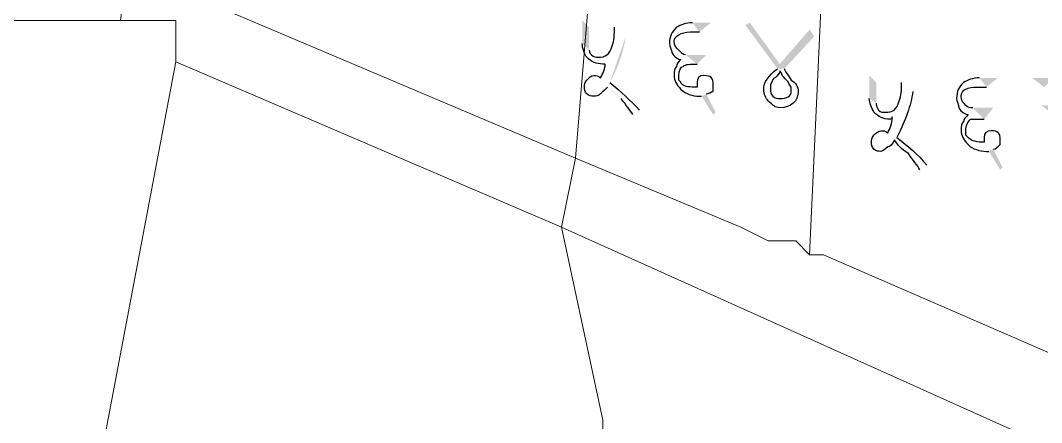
# Model space of a CAD drawing. Header units: metres. Extents: x 345912 to 349030, y 3061206 to 3061792.
# Drawn here: x 346094.63 to 346117.22, y 3061293.7 to 3061302.59 of the extents above; entities that cross this region are included whole.
import ezdxf

# ---------------------------------------------------------------- set-up
doc = ezdxf.new("R2010")
doc.units = ezdxf.units.M
doc.header["$MEASUREMENT"] = 0
doc.layers.add('PDF5_Geometry', color=7, linetype='Continuous')
doc.layers.add('PDF5_Solid Fills', color=7, linetype='Continuous')

msp = doc.modelspace()

# ---------------------------------------------------------------- hatches: boundary and pattern name
at = {"layer": 'PDF5_Solid Fills', "transparency": 33554559}
h = msp.add_hatch(color=256, dxfattribs=at)
h.paths.add_polyline_path([(346107.77014, 3061302.43963), (346108.02414, 3061302.23643)], flags=0)
h.paths.add_polyline_path([(346107.66854, 3061301.22043, 0.08894398), (346108.02414, 3061302.23643)], flags=0)
h.paths.add_polyline_path([(346108.32894, 3061300.61083), (346108.17654, 3061300.50923)], flags=0)
h.paths.add_polyline_path([(346107.61774, 3061301.11883, 0.05142114), (346107.92254, 3061300.86483)], flags=0)
h.paths.add_polyline_path([(346107.05894, 3061302.08403), (346107.05894, 3061302.59203), (346107.21134, 3061302.43963), (346107.21134, 3061301.93163)], flags=0)
h.paths.add_polyline_path([(346109.64974, 3061302.33803), (346109.90374, 3061302.54123), (346109.49734, 3061302.54123)], flags=0)
h.paths.add_polyline_path([(346109.70054, 3061300.91563), (346109.95454, 3061300.50923), (346110.00534, 3061300.56003), (346109.80214, 3061300.96643)], flags=0)
h.paths.add_polyline_path([(346109.59894, 3061301.62683), (346109.80214, 3061301.83003), (346109.34494, 3061301.83003)], flags=0)
h.paths.add_polyline_path([(346111.37694, 3061301.52523), (346110.66574, 3061302.49043), (346110.76734, 3061302.54123), (346111.42774, 3061301.62683), (346112.08814, 3061302.38883), (346112.18974, 3061302.23643), (346111.52934, 3061301.52523)], flags=0)
h = msp.add_hatch(color=256, dxfattribs=at)
h.paths.add_polyline_path([(346114.12014, 3061301.22044), (346114.37414, 3061301.01724)], flags=0)
h.paths.add_polyline_path([(346114.67894, 3061299.39164), (346114.52654, 3061299.29004)], flags=0)
h.paths.add_polyline_path([(346113.40894, 3061300.86484), (346113.40894, 3061301.37284), (346113.56134, 3061301.22044), (346113.56134, 3061300.76324)], flags=0)
h.paths.add_polyline_path([(346115.99974, 3061301.11884), (346116.25374, 3061301.32204), (346115.84734, 3061301.32204)], flags=0)
h.paths.add_polyline_path([(346116.05054, 3061299.69644), (346116.30454, 3061299.29004), (346116.35534, 3061299.34084), (346116.15214, 3061299.74724)], flags=0)
h.paths.add_polyline_path([(346115.94894, 3061300.40764), (346116.15214, 3061300.66164), (346115.69494, 3061300.66164)], flags=0)
h.paths.add_polyline_path([(346117.26974, 3061301.11884), (346117.01574, 3061301.32204), (346117.52374, 3061301.32204)], flags=0)
h.paths.add_polyline_path([(346117.87934, 3061299.79804), (346118.18414, 3061299.34084), (346118.08254, 3061299.29004), (346117.77774, 3061299.74724)], flags=0)
h.paths.add_polyline_path([(346117.47294, 3061300.50924), (346117.21894, 3061300.71244), (346117.72694, 3061300.71244)], flags=0)

# ---------------------------------------------------------------- linework, layer by layer
at = {"layer": 'PDF5_Geometry', "lineweight": 9}
for points in [[(346107.51613, 3061305.03044), (346107.21134, 3061303.20164), (346106.90653, 3061299.54403), (346098.98175, 3061302.89683), (346099.59134, 3061310.82164), (346100.81053, 3061312.04085), (346101.42014, 3061312.34564), (346104.16333, 3061313.26004), (346106.90653, 3061313.56485), (346106.90653, 3061307.46884)], [(346107.51613, 3061305.03044), (346107.21134, 3061303.20164), (346106.90653, 3061299.54403), (346098.98175, 3061302.89683), (346099.59134, 3061310.82164), (346100.81053, 3061312.04085), (346101.42014, 3061312.34564), (346104.16333, 3061313.26004), (346106.90653, 3061313.56485), (346106.90653, 3061307.46884)], [(346106.90653, 3061299.54403), (346106.60175, 3061298.02004), (346098.06734, 3061301.67764), (346098.06734, 3061302.59205), (346096.84814, 3061302.59205), (346097.45773, 3061307.46884), (346099.59134, 3061310.82164), (346098.98175, 3061302.89683)], [(346106.90653, 3061299.54403), (346106.60175, 3061298.02004), (346098.06734, 3061301.67764), (346098.06734, 3061302.59205), (346096.84814, 3061302.59205), (346097.45773, 3061307.46884), (346099.59134, 3061310.82164), (346098.98175, 3061302.89683)], [(346112.39294, 3061304.11604), (346112.08814, 3061297.41044), (346111.78333, 3061297.71523), (346111.17373, 3061297.71523), (346110.56414, 3061298.02004), (346106.90653, 3061299.54403), (346107.21134, 3061303.20164), (346107.51613, 3061305.03044), (346110.86895, 3061304.42085), (346111.47854, 3061304.42085), (346112.08814, 3061304.11604)], [(346112.39294, 3061304.11604), (346112.08814, 3061297.41044), (346111.78333, 3061297.71523), (346111.17373, 3061297.71523), (346110.56414, 3061298.02004), (346106.90653, 3061299.54403), (346107.21134, 3061303.20164), (346107.51613, 3061305.03044), (346110.86895, 3061304.42085), (346111.47854, 3061304.42085), (346112.08814, 3061304.11604)], [(346094.10493, 3061302.59205), (346096.84814, 3061302.59205), (346098.06734, 3061302.59205), (346098.06734, 3061301.67764), (346095.93373, 3061290.40004), (346095.01933, 3061286.43764), (346087.39933, 3061286.13284), (346085.87534, 3061285.82803), (346080.69373, 3061285.52324), (346076.12175, 3061286.13284), (346077.64574, 3061293.44803), (346080.08414, 3061298.93444), (346084.04653, 3061304.72564)], [(346094.10493, 3061302.59205), (346096.84814, 3061302.59205), (346098.06734, 3061302.59205), (346098.06734, 3061301.67764), (346095.93373, 3061290.40004), (346095.01933, 3061286.43764), (346087.39933, 3061286.13284), (346085.87534, 3061285.82803), (346080.69373, 3061285.52324), (346076.12175, 3061286.13284), (346077.64574, 3061293.44803), (346080.08414, 3061298.93444), (346084.04653, 3061304.72564)], [(346120.01294, 3061302.89683), (346119.40333, 3061294.36243), (346112.39294, 3061297.41044), (346112.08814, 3061297.41044), (346112.39294, 3061304.11604), (346112.69773, 3061304.11604), (346118.79373, 3061303.20164)], [(346120.01294, 3061302.89683), (346119.40333, 3061294.36243), (346112.39294, 3061297.41044), (346112.08814, 3061297.41044), (346112.39294, 3061304.11604), (346112.69773, 3061304.11604), (346118.79373, 3061303.20164)], [(346106.60175, 3061298.02004), (346107.51613, 3061293.75284), (346107.51613, 3061293.44803), (346106.29694, 3061284.30403), (346102.33455, 3061285.21844), (346095.01933, 3061286.43764), (346095.93373, 3061290.40004), (346098.06734, 3061301.67764)], [(346106.60175, 3061298.02004), (346107.51613, 3061293.75284), (346107.51613, 3061293.44803), (346106.29694, 3061284.30403), (346102.33455, 3061285.21844), (346095.01933, 3061286.43764), (346095.93373, 3061290.40004), (346098.06734, 3061301.67764)], [(346110.56414, 3061298.02004), (346111.17373, 3061297.71523), (346111.78333, 3061297.71523), (346112.08814, 3061297.41044), (346112.39294, 3061297.41044), (346119.40333, 3061294.36243), (346120.92734, 3061293.75284), (346119.70814, 3061287.65683), (346117.87933, 3061277.29365), (346116.05053, 3061278.20803), (346116.35534, 3061279.73205), (346118.79373, 3061292.53365), (346106.60175, 3061298.02004), (346106.90653, 3061299.54403)], [(346110.56414, 3061298.02004), (346111.17373, 3061297.71523), (346111.78333, 3061297.71523), (346112.08814, 3061297.41044), (346112.39294, 3061297.41044), (346119.40333, 3061294.36243), (346120.92734, 3061293.75284), (346119.70814, 3061287.65683), (346117.87933, 3061277.29365), (346116.05053, 3061278.20803), (346116.35534, 3061279.73205), (346118.79373, 3061292.53365), (346106.60175, 3061298.02004), (346106.90653, 3061299.54403)], [(346116.35534, 3061279.73205), (346113.30734, 3061281.86564), (346107.51613, 3061283.99925), (346109.34493, 3061292.83844), (346107.51613, 3061293.44803), (346107.51613, 3061293.75284), (346106.60175, 3061298.02004), (346118.79373, 3061292.53365)], [(346116.35534, 3061279.73205), (346113.30734, 3061281.86564), (346107.51613, 3061283.99925), (346109.34493, 3061292.83844), (346107.51613, 3061293.44803), (346107.51613, 3061293.75284), (346106.60175, 3061298.02004), (346118.79373, 3061292.53365)]]:
    msp.add_lwpolyline(points, close=True, dxfattribs=at)
at = {"layer": 'PDF5_Geometry', "lineweight": 25}
for points in [[(346107.71934, 3061302.03323), (346107.77014, 3061302.13483), (346107.77014, 3061302.28723), (346107.77014, 3061302.43963)], [(346109.14174, 3061302.43963), (346109.04014, 3061302.33803), (346108.98934, 3061302.23643), (346108.98934, 3061302.08403)], [(346109.09094, 3061302.13483), (346109.09094, 3061302.23643), (346109.24334, 3061302.33803), (346109.44654, 3061302.33803)], [(346109.49734, 3061302.54123), (346109.34494, 3061302.54123), (346109.24334, 3061302.49043), (346109.14174, 3061302.43963)], [(346109.44654, 3061302.33803), (346109.49734, 3061302.33803), (346109.54814, 3061302.33803), (346109.54814, 3061302.33803)], [(346109.54814, 3061302.33803), (346109.59894, 3061302.33803), (346109.64974, 3061302.33803), (346109.64974, 3061302.33803)], [(346109.19254, 3061301.93163), (346109.14174, 3061301.98243), (346109.09094, 3061302.03323), (346109.09094, 3061302.13483)], [(346107.16054, 3061301.77923), (346107.10974, 3061301.83003), (346107.05894, 3061301.98243), (346107.05894, 3061302.08403)], [(346107.21134, 3061301.93163), (346107.21134, 3061301.88083), (346107.26214, 3061301.83003), (346107.26214, 3061301.83003)], [(346107.41454, 3061301.77923), (346107.56694, 3061301.77923), (346107.66854, 3061301.83003), (346107.71934, 3061302.03323)], [(346108.98934, 3061302.08403), (346108.98934, 3061302.03323), (346109.04014, 3061301.93163), (346109.04014, 3061301.88083)], [(346109.34494, 3061301.83003), (346109.29414, 3061301.83003), (346109.24334, 3061301.88083), (346109.19254, 3061301.93163)], [(346107.51614, 3061301.62683), (346107.36374, 3061301.62683), (346107.26214, 3061301.67763), (346107.16054, 3061301.77923)], [(346107.26214, 3061301.83003), (346107.31294, 3061301.77923), (346107.36374, 3061301.77923), (346107.41454, 3061301.77923)], [(346109.04014, 3061301.88083), (346109.09094, 3061301.77923), (346109.19254, 3061301.72843), (346109.24334, 3061301.72843)], [(346109.24334, 3061301.72843), (346109.19254, 3061301.67763), (346109.14174, 3061301.62683), (346109.14174, 3061301.57603)], [(346107.46534, 3061301.32203), (346107.51614, 3061301.42363), (346107.56694, 3061301.52523), (346107.56694, 3061301.62683)], [(346107.56694, 3061301.62683), (346107.56694, 3061301.62683), (346107.51614, 3061301.62683), (346107.51614, 3061301.62683)], [(346109.14174, 3061301.57603), (346109.09094, 3061301.52523), (346109.09094, 3061301.47443), (346109.09094, 3061301.37283)], [(346109.19254, 3061301.37283), (346109.19254, 3061301.47443), (346109.24334, 3061301.57603), (346109.29414, 3061301.57603)], [(346109.29414, 3061301.57603), (346109.34494, 3061301.62683), (346109.44654, 3061301.62683), (346109.59894, 3061301.62683)], [(346111.07214, 3061301.06803), (346111.07214, 3061301.22043), (346111.17374, 3061301.37283), (346111.37694, 3061301.52523)], [(346111.42774, 3061301.47443), (346111.42774, 3061301.42363), (346111.37694, 3061301.37283), (346111.32614, 3061301.32203)], [(346111.47854, 3061301.37283), (346111.47854, 3061301.37283), (346111.47854, 3061301.42363), (346111.42774, 3061301.47443)], [(346111.52934, 3061301.52523), (346111.52934, 3061301.47443), (346111.63094, 3061301.37283), (346111.68174, 3061301.27123)], [(346107.10974, 3061301.11883), (346107.10974, 3061301.16963), (346107.10974, 3061301.22043), (346107.16054, 3061301.27123)], [(346107.16054, 3061301.27123), (346107.21134, 3061301.32203), (346107.26214, 3061301.37283), (346107.31294, 3061301.37283)], [(346107.31294, 3061301.37283), (346107.36374, 3061301.37283), (346107.41454, 3061301.37283), (346107.46534, 3061301.32203)], [(346107.66854, 3061301.22043), (346107.92254, 3061301.01723), (346108.12574, 3061300.81403), (346108.32894, 3061300.61083)], [(346109.09094, 3061301.37283), (346109.09094, 3061301.27123), (346109.14174, 3061301.16963), (346109.24334, 3061301.06803)], [(346109.19254, 3061301.27123), (346109.19254, 3061301.32203), (346109.19254, 3061301.37283), (346109.19254, 3061301.37283)], [(346109.24334, 3061301.22043), (346109.24334, 3061301.22043), (346109.24334, 3061301.22043), (346109.19254, 3061301.27123)], [(346109.54814, 3061301.11883), (346109.39574, 3061301.11883), (346109.29414, 3061301.11883), (346109.24334, 3061301.22043)], [(346109.75134, 3061301.37283), (346109.64974, 3061301.37283), (346109.59894, 3061301.32203), (346109.59894, 3061301.22043)], [(346109.59894, 3061301.22043), (346109.59894, 3061301.16963), (346109.59894, 3061301.16963), (346109.59894, 3061301.16963)], [(346109.95454, 3061301.16963), (346109.95454, 3061301.32203), (346109.90374, 3061301.37283), (346109.75134, 3061301.37283)], [(346111.32614, 3061301.32203), (346111.27534, 3061301.32203), (346111.27534, 3061301.27123), (346111.22454, 3061301.16963)], [(346111.58014, 3061301.27123), (346111.58014, 3061301.27123), (346111.52934, 3061301.32203), (346111.47854, 3061301.37283)], [(346111.68174, 3061301.11883), (346111.63094, 3061301.16963), (346111.63094, 3061301.22043), (346111.58014, 3061301.27123)], [(346111.68174, 3061301.27123), (346111.78334, 3061301.22043), (346111.83414, 3061301.11883), (346111.83414, 3061301.01723)], [(346114.06934, 3061300.81404), (346114.12014, 3061300.91564), (346114.12014, 3061301.06804), (346114.12014, 3061301.22044)], [(346115.49174, 3061301.22044), (346115.39014, 3061301.11884), (346115.33934, 3061301.01724), (346115.33934, 3061300.86484)], [(346115.84734, 3061301.32204), (346115.69494, 3061301.32204), (346115.59334, 3061301.27124), (346115.49174, 3061301.22044)], [(346107.16054, 3061300.96643), (346107.10974, 3061301.01723), (346107.10974, 3061301.06803), (346107.10974, 3061301.11883)], [(346107.61774, 3061301.11883), (346107.56694, 3061301.06803), (346107.51614, 3061301.01723), (346107.46534, 3061300.96643)], [(346109.24334, 3061301.06803), (346109.34494, 3061300.96643), (346109.49734, 3061300.91563), (346109.64974, 3061300.91563)], [(346109.59894, 3061301.11883), (346109.59894, 3061301.11883), (346109.59894, 3061301.11883), (346109.54814, 3061301.11883)], [(346109.59894, 3061301.16963), (346109.59894, 3061301.11883), (346109.59894, 3061301.11883), (346109.59894, 3061301.11883)], [(346109.80214, 3061300.96643), (346109.85294, 3061300.96643), (346109.90374, 3061301.01723), (346109.95454, 3061301.01723)], [(346109.95454, 3061301.01723), (346109.95454, 3061301.06803), (346109.95454, 3061301.11883), (346109.95454, 3061301.16963)], [(346111.17374, 3061300.81403), (346111.12294, 3061300.86483), (346111.07214, 3061300.96643), (346111.07214, 3061301.06803)], [(346111.22454, 3061301.16963), (346111.22454, 3061301.16963), (346111.22454, 3061301.11883), (346111.22454, 3061301.06803)], [(346111.22454, 3061301.06803), (346111.22454, 3061301.01723), (346111.22454, 3061300.96643), (346111.27534, 3061300.91563)], [(346111.42774, 3061300.86483), (346111.58014, 3061300.86483), (346111.68174, 3061300.91563), (346111.68174, 3061301.01723)], [(346111.83414, 3061301.01723), (346111.83414, 3061300.81403), (346111.68174, 3061300.66163), (346111.42774, 3061300.66163)], [(346111.68174, 3061301.01723), (346111.68174, 3061301.06803), (346111.68174, 3061301.06803), (346111.68174, 3061301.11883)], [(346114.37414, 3061301.01724), (346114.32334, 3061300.71244), (346114.22174, 3061300.40764), (346114.01854, 3061300.00124)], [(346115.44094, 3061300.91564), (346115.44094, 3061301.06804), (346115.59334, 3061301.11884), (346115.79654, 3061301.11884)], [(346115.79654, 3061301.11884), (346115.84734, 3061301.11884), (346115.89814, 3061301.11884), (346115.89814, 3061301.11884)], [(346115.89814, 3061301.11884), (346115.94894, 3061301.11884), (346115.99974, 3061301.11884), (346115.99974, 3061301.11884)], [(346107.31294, 3061300.91563), (346107.26214, 3061300.91563), (346107.21134, 3061300.91563), (346107.16054, 3061300.96643)], [(346107.46534, 3061300.96643), (346107.41454, 3061300.91563), (346107.36374, 3061300.91563), (346107.31294, 3061300.91563)], [(346108.17654, 3061300.50923), (346108.12574, 3061300.61083), (346108.02414, 3061300.71243), (346107.92254, 3061300.86483)], [(346109.64974, 3061300.91563), (346109.64974, 3061300.91563), (346109.70054, 3061300.91563), (346109.70054, 3061300.91563)], [(346111.42774, 3061300.66163), (346111.32614, 3061300.66163), (346111.27534, 3061300.71243), (346111.17374, 3061300.81403)], [(346111.27534, 3061300.91563), (346111.32614, 3061300.86483), (346111.37694, 3061300.86483), (346111.42774, 3061300.86483)], [(346113.51054, 3061300.56004), (346113.45974, 3061300.66164), (346113.40894, 3061300.76324), (346113.40894, 3061300.86484)], [(346113.56134, 3061300.76324), (346113.56134, 3061300.66164), (346113.61214, 3061300.61084), (346113.61214, 3061300.61084)], [(346113.76454, 3061300.56004), (346113.91694, 3061300.56004), (346114.01854, 3061300.61084), (346114.06934, 3061300.81404)], [(346115.33934, 3061300.86484), (346115.33934, 3061300.81404), (346115.39014, 3061300.71244), (346115.39014, 3061300.66164)], [(346115.54254, 3061300.71244), (346115.49174, 3061300.76324), (346115.44094, 3061300.81404), (346115.44094, 3061300.91564)], [(346113.86614, 3061300.40764), (346113.71374, 3061300.40764), (346113.61214, 3061300.45844), (346113.51054, 3061300.56004)], [(346113.61214, 3061300.61084), (346113.66294, 3061300.56004), (346113.71374, 3061300.56004), (346113.76454, 3061300.56004)], [(346115.39014, 3061300.66164), (346115.44094, 3061300.56004), (346115.54254, 3061300.50924), (346115.59334, 3061300.50924)], [(346115.69494, 3061300.66164), (346115.64414, 3061300.66164), (346115.59334, 3061300.66164), (346115.54254, 3061300.71244)], [(346113.81534, 3061300.10284), (346113.86614, 3061300.20444), (346113.91694, 3061300.30604), (346113.91694, 3061300.45844)], [(346113.91694, 3061300.45844), (346113.91694, 3061300.40764), (346113.86614, 3061300.40764), (346113.86614, 3061300.40764)], [(346115.49174, 3061300.35684), (346115.44094, 3061300.30604), (346115.44094, 3061300.25524), (346115.44094, 3061300.15364)], [(346115.59334, 3061300.50924), (346115.54254, 3061300.45844), (346115.49174, 3061300.40764), (346115.49174, 3061300.35684)], [(346115.54254, 3061300.15364), (346115.54254, 3061300.25524), (346115.59334, 3061300.35684), (346115.64414, 3061300.40764)], [(346115.64414, 3061300.40764), (346115.69494, 3061300.40764), (346115.79654, 3061300.40764), (346115.94894, 3061300.40764)], [(346113.51054, 3061300.05204), (346113.56134, 3061300.10284), (346113.61214, 3061300.15364), (346113.66294, 3061300.15364)], [(346113.66294, 3061300.15364), (346113.71374, 3061300.15364), (346113.76454, 3061300.15364), (346113.81534, 3061300.10284)], [(346115.44094, 3061300.15364), (346115.44094, 3061300.05204), (346115.49174, 3061299.95044), (346115.59334, 3061299.84884)], [(346115.54254, 3061300.05204), (346115.54254, 3061300.10284), (346115.54254, 3061300.15364), (346115.54254, 3061300.15364)], [(346116.10134, 3061300.15364), (346115.99974, 3061300.15364), (346115.94894, 3061300.10284), (346115.94894, 3061300.00124)], [(346116.30454, 3061299.95044), (346116.30454, 3061300.10284), (346116.25374, 3061300.15364), (346116.10134, 3061300.15364)], [(346113.45974, 3061299.89964), (346113.45974, 3061299.95044), (346113.45974, 3061300.00124), (346113.51054, 3061300.05204)], [(346113.51054, 3061299.74724), (346113.45974, 3061299.79804), (346113.45974, 3061299.84884), (346113.45974, 3061299.89964)], [(346113.96774, 3061299.95044), (346113.91694, 3061299.84884), (346113.86614, 3061299.79804), (346113.81534, 3061299.79804)], [(346114.27254, 3061299.64564), (346114.12014, 3061299.74724), (346114.01854, 3061299.84884), (346113.96774, 3061299.95044)], [(346114.01854, 3061300.00124), (346114.27254, 3061299.79804), (346114.47574, 3061299.64564), (346114.67894, 3061299.39164)], [(346115.59334, 3061300.00124), (346115.59334, 3061300.00124), (346115.54254, 3061300.05204), (346115.54254, 3061300.05204)], [(346115.89814, 3061299.89964), (346115.74574, 3061299.89964), (346115.64414, 3061299.95044), (346115.59334, 3061300.00124)], [(346115.94894, 3061299.89964), (346115.94894, 3061299.89964), (346115.94894, 3061299.89964), (346115.89814, 3061299.89964)], [(346115.94894, 3061300.00124), (346115.94894, 3061299.95044), (346115.94894, 3061299.95044), (346115.94894, 3061299.95044)], [(346115.94894, 3061299.95044), (346115.94894, 3061299.89964), (346115.94894, 3061299.89964), (346115.94894, 3061299.89964)], [(346116.30454, 3061299.84884), (346116.30454, 3061299.84884), (346116.30454, 3061299.89964), (346116.30454, 3061299.95044)], [(346113.66294, 3061299.69644), (346113.61214, 3061299.69644), (346113.56134, 3061299.69644), (346113.51054, 3061299.74724)], [(346113.81534, 3061299.79804), (346113.76454, 3061299.74724), (346113.71374, 3061299.69644), (346113.66294, 3061299.69644)], [(346114.52654, 3061299.29004), (346114.47574, 3061299.39164), (346114.37414, 3061299.49324), (346114.27254, 3061299.64564)], [(346115.59334, 3061299.84884), (346115.69494, 3061299.74724), (346115.84734, 3061299.69644), (346115.99974, 3061299.69644)], [(346115.99974, 3061299.69644), (346115.99974, 3061299.69644), (346116.05054, 3061299.69644), (346116.05054, 3061299.69644)], [(346116.15214, 3061299.74724), (346116.20294, 3061299.74724), (346116.25374, 3061299.79804), (346116.30454, 3061299.84884)]]:
    msp.add_open_spline(points, degree=3, dxfattribs=at)

doc.saveas('drawing.dxf')
